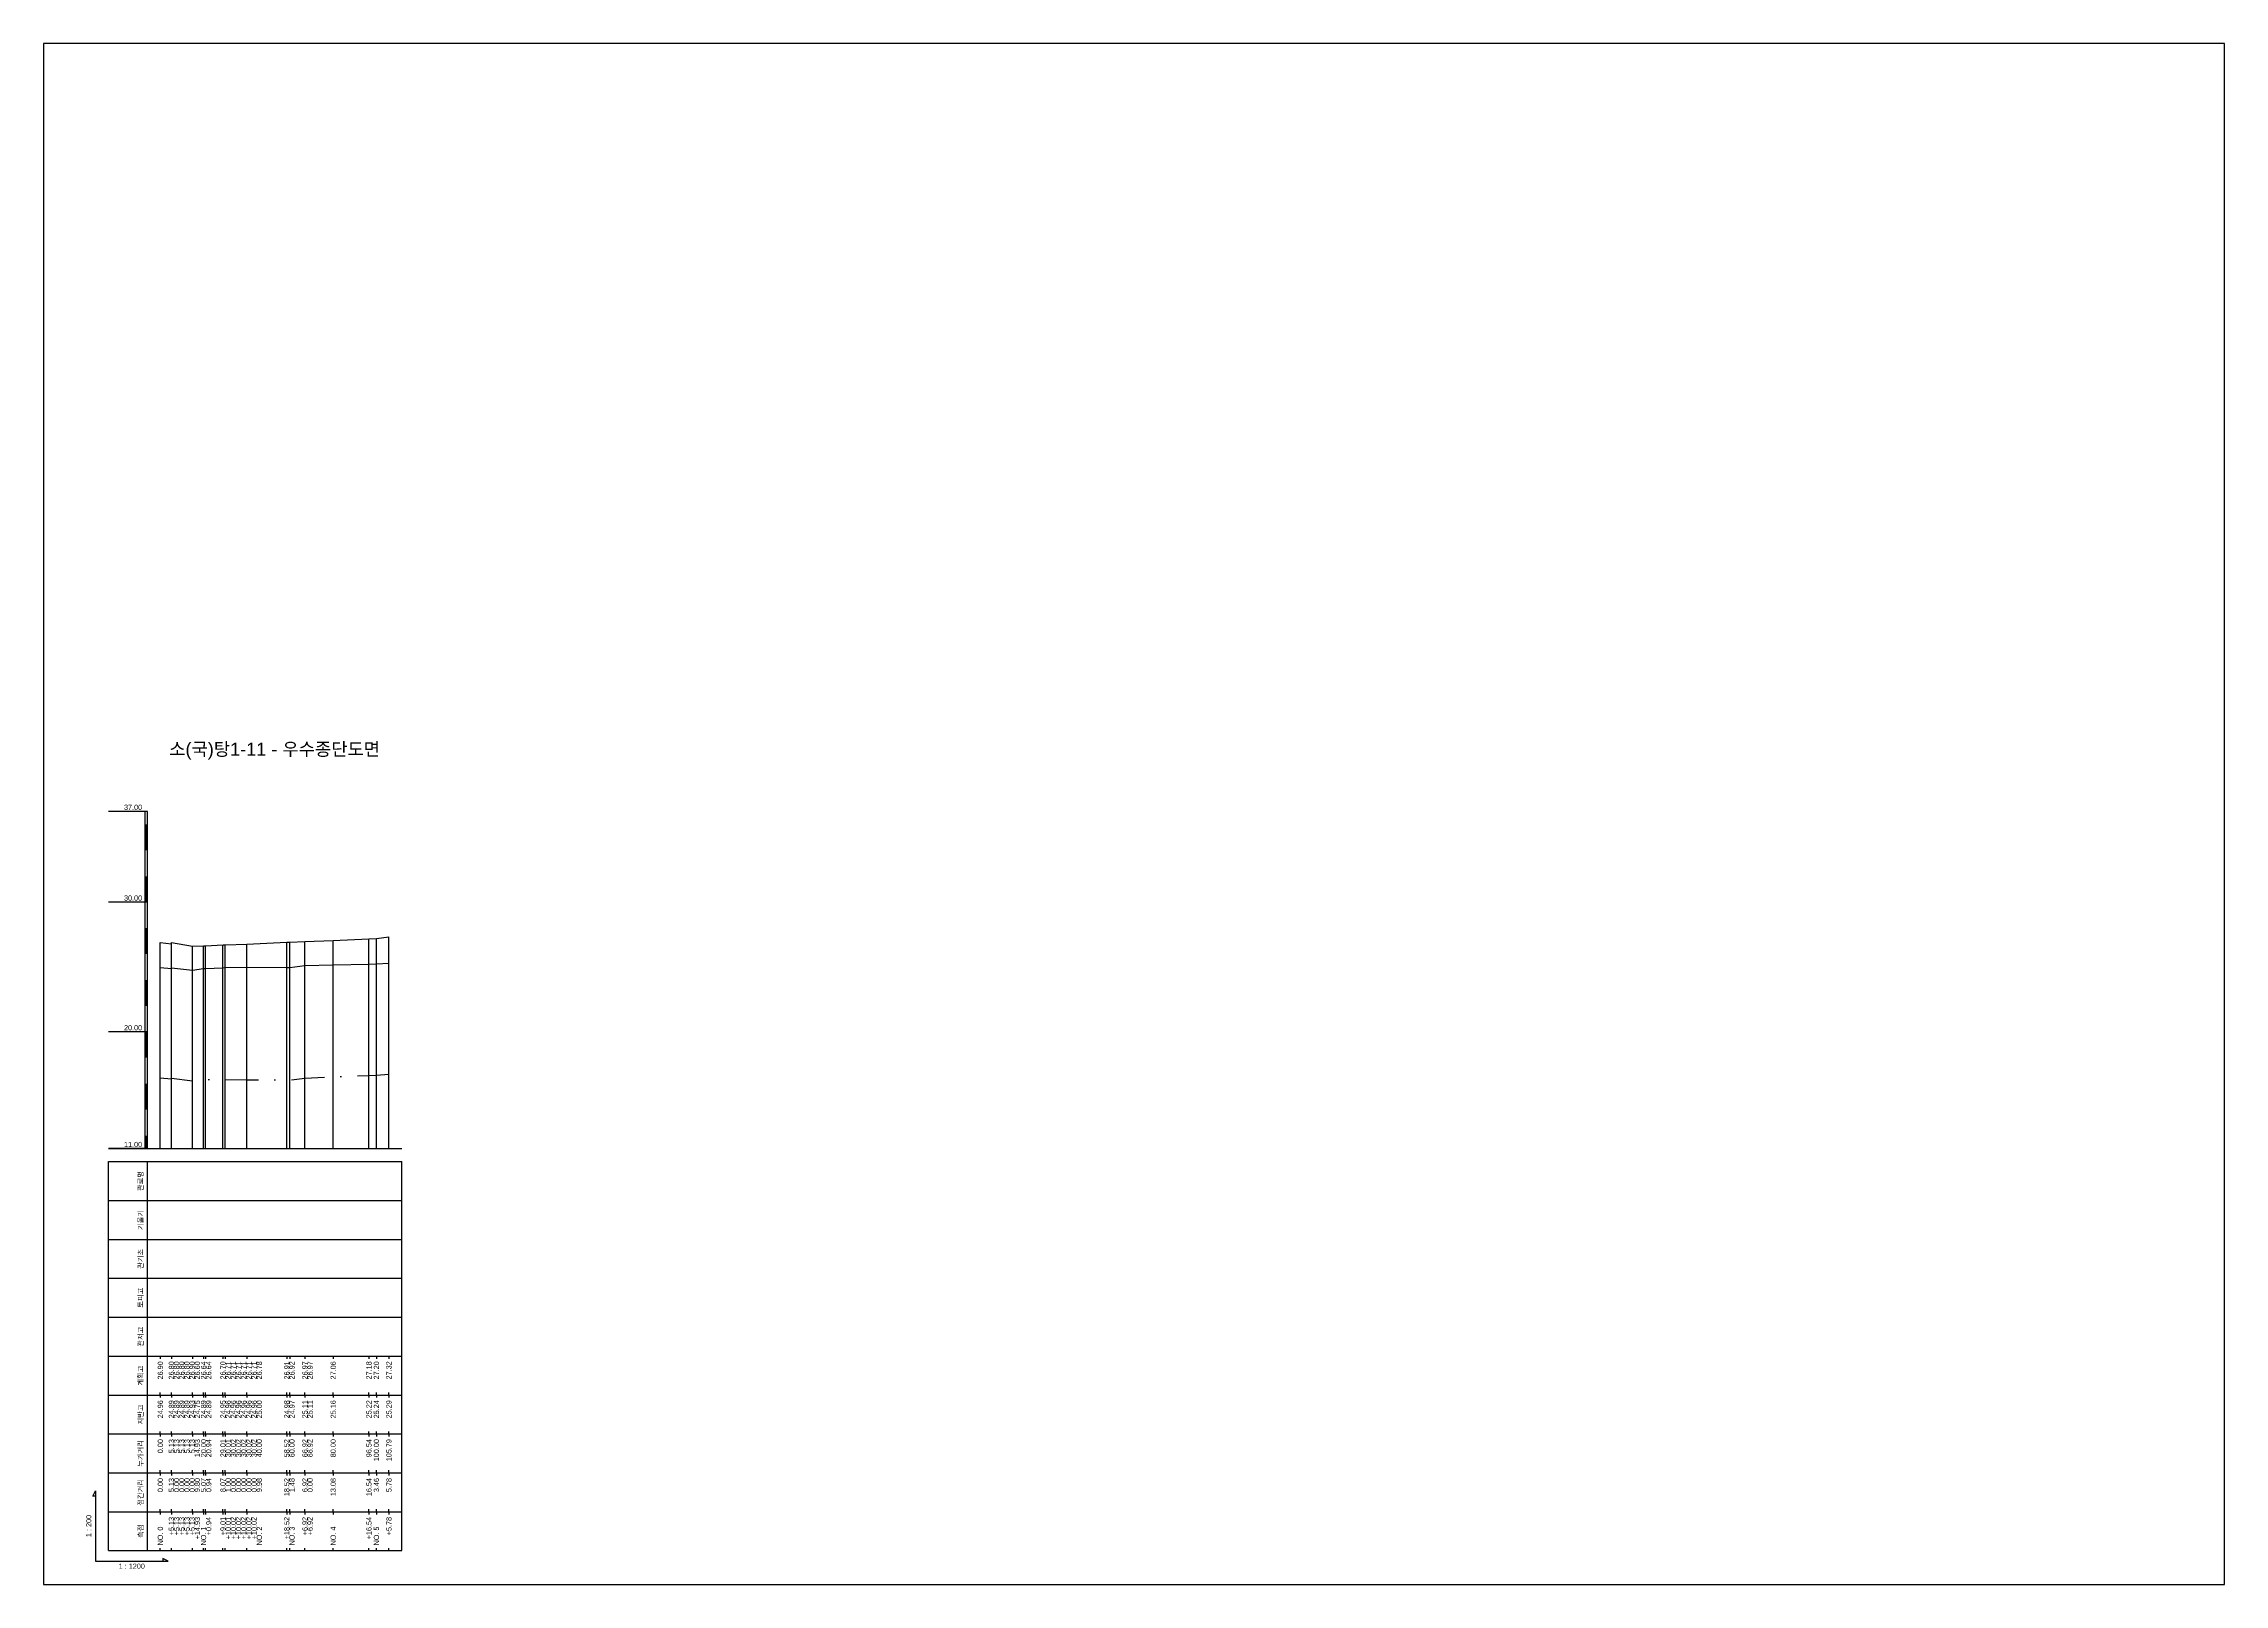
# Model space of a CAD drawing. Header units: millimetres. Extents: x -105495 to 3444, y -108190 to 2013.
# Drawn here: x 20 to 861, y -8372 to -7778 of the extents above; entities that cross this region are included whole.
import ezdxf
from ezdxf.enums import TextEntityAlignment as Align

# ---------------------------------------------------------------- set-up
doc = ezdxf.new("R2010")
doc.units = ezdxf.units.MM
doc.linetypes.add('DASHDOT', pattern=[25.4, 12.7, -6.35, 0, -6.35])
for name, color, linetype in [('KZ_종단_계획선', 1, 'Continuous'), ('KZ_종단_노선명', 7, 'Continuous'), ('KZ_종단_도각', 7, 'Continuous'), ('KZ_종단_수직선', 7, 'Continuous'), ('KZ_종단_암선1', 56, 'DASHDOT'), ('KZ_종단_지반선', 3, 'Continuous'), ('KZ_종단_테이블문자', 7, 'Continuous'), ('KZ_종단_테이블선', 7, 'Continuous'), ('KZ_종단_폴대', 7, 'Continuous')]:
    doc.layers.add(name, color=color, linetype=linetype)
doc.styles.get("Standard").update_dxf_attribs({"font": 'arial.ttf'})

msp = doc.modelspace()

# ---------------------------------------------------------------- linework, layer by layer
at = {"layer": 'KZ_종단_계획선'}
msp.add_lwpolyline([(65, -8124.49), (69.27, -8125.01), (69.27, -8125.01), (69.27, -8125.01), (69.27, -8125.01), (69.27, -8124.49), (77.44, -8126), (81.67, -8125.82), (82.45, -8125.79), (89.18, -8125.5), (90.01, -8125.47), (90.02, -8125.47), (90.02, -8125.47), (90.02, -8125.47), (90.02, -8125.47), (90.02, -8125.47), (98.33, -8125.12), (113.77, -8124.46), (115, -8124.41), (120.77, -8124.17), (120.77, -8124.17), (131.67, -8123.71), (145.45, -8123.12), (148.33, -8123), (153.15, -8122.41)], dxfattribs=at)
at = {"layer": 'KZ_종단_도각'}
msp.add_lwpolyline([(20, -8372), (861, -8372), (861, -7778), (20, -7778)], close=True, dxfattribs=at)
at = {"layer": 'KZ_종단_수직선'}
for p, q in [((131.67, -8204), (131.67, -8123.71)), ((145.45, -8204), (145.45, -8123.12)), ((148.33, -8204), (148.33, -8123)), ((153.16, -8204), (153.16, -8122.41)), ((65, -8204), (65, -8124.49)), ((69.27, -8204), (69.27, -8124.49)), ((69.27, -8204), (69.27, -8125.01)), ((69.27, -8204), (69.27, -8125.01)), ((69.27, -8204), (69.27, -8125.01)), ((69.27, -8204), (69.27, -8125.01)), ((77.44, -8204), (77.44, -8126)), ((81.67, -8204), (81.67, -8125.82)), ((82.45, -8204), (82.45, -8125.79)), ((89.17, -8204), (89.17, -8125.5)), ((90.01, -8204), (90.01, -8125.47)), ((90.02, -8204), (90.02, -8125.47)), ((90.02, -8204), (90.02, -8125.47)), ((90.02, -8204), (90.02, -8125.47)), ((90.02, -8204), (90.02, -8125.47)), ((90.02, -8204), (90.02, -8125.47)), ((98.33, -8204), (98.33, -8125.12)), ((113.77, -8204), (113.77, -8124.46)), ((115, -8204), (115, -8124.41)), ((120.77, -8204), (120.77, -8124.17)), ((120.77, -8204), (120.77, -8124.17))]:
    msp.add_line(p, q, dxfattribs=at)
at = {"layer": 'KZ_종단_암선1', "flags": 128}
msp.add_lwpolyline([(65, -8176.7), (69.27, -8177.13), (69.27, -8177.13), (69.27, -8177.13), (69.27, -8177.13), (69.27, -8176.88), (77.44, -8177.93), (81.67, -8177.32), (82.45, -8177.32), (89.17, -8177.34), (90.01, -8177.34), (90.02, -8177.34), (90.02, -8177.34), (90.02, -8177.34), (90.02, -8177.34), (90.02, -8177.34), (98.33, -8177.5), (113.77, -8177.55), (115, -8177.55), (120.77, -8176.78), (120.77, -8176.78), (131.67, -8176.36), (145.45, -8175.79), (148.33, -8175.67), (153.16, -8175.34)], dxfattribs=at)
at = {"layer": 'KZ_종단_지반선', "flags": 128}
msp.add_lwpolyline([(65, -8134.19), (69.27, -8134.56), (69.27, -8134.56), (69.27, -8134.56), (69.27, -8134.56), (69.27, -8134.37), (77.44, -8135.27), (81.67, -8134.56), (82.45, -8134.53), (89.17, -8134.25), (90.01, -8134.22), (90.02, -8134.22), (90.02, -8134.22), (90.02, -8134.22), (90.02, -8134.22), (90.02, -8134.22), (98.33, -8134), (113.77, -8134.12), (115, -8134.13), (120.77, -8133.46), (120.77, -8133.46), (131.67, -8133.21), (145.45, -8132.88), (148.33, -8132.81), (153.16, -8132.56)], dxfattribs=at)
at = {"layer": 'KZ_종단_테이블선'}
for p, q in [((45, -8204), (158.16, -8204)), ((45, -8224), (45, -8209)), ((45, -8209), (158.16, -8209)), ((60, -8224), (60, -8209)), ((158.16, -8224), (158.16, -8209)), ((45, -8239), (45, -8224)), ((45, -8224), (158.16, -8224)), ((60, -8239), (60, -8224)), ((158.16, -8239), (158.16, -8224)), ((45, -8254), (45, -8239)), ((45, -8239), (158.16, -8239)), ((60, -8254), (60, -8239)), ((158.16, -8254), (158.16, -8239)), ((45, -8269), (45, -8254)), ((45, -8254), (158.16, -8254)), ((60, -8269), (60, -8254)), ((158.16, -8269), (158.16, -8254)), ((45, -8284), (45, -8269)), ((45, -8269), (158.16, -8269)), ((60, -8284), (60, -8269)), ((158.16, -8284), (158.16, -8269)), ((45, -8299), (45, -8284)), ((45, -8284), (158.16, -8284)), ((60, -8299), (60, -8284)), ((65, -8284), (65, -8285)), ((69.27, -8284), (69.27, -8285)), ((69.27, -8284), (69.27, -8285)), ((69.27, -8284), (69.27, -8285)), ((69.27, -8284), (69.27, -8285)), ((69.27, -8284), (69.27, -8285)), ((77.44, -8284), (77.44, -8285)), ((81.67, -8284), (81.67, -8285)), ((82.45, -8284), (82.45, -8285)), ((89.17, -8284), (89.17, -8285)), ((90.01, -8284), (90.01, -8285)), ((90.02, -8284), (90.02, -8285)), ((90.02, -8284), (90.02, -8285)), ((90.02, -8284), (90.02, -8285)), ((90.02, -8284), (90.02, -8285)), ((90.02, -8284), (90.02, -8285)), ((98.33, -8284), (98.33, -8285)), ((113.77, -8284), (113.77, -8285)), ((115, -8284), (115, -8285)), ((120.77, -8284), (120.77, -8285)), ((120.77, -8284), (120.77, -8285)), ((131.67, -8284), (131.67, -8285)), ((145.45, -8284), (145.45, -8285)), ((148.33, -8284), (148.33, -8285)), ((153.16, -8284), (153.16, -8285)), ((158.16, -8299), (158.16, -8284)), ((45, -8314), (45, -8299)), ((45, -8299), (158.16, -8299)), ((60, -8314), (60, -8299)), ((65, -8299), (65, -8298)), ((65, -8299), (65, -8300)), ((69.27, -8299), (69.27, -8298)), ((69.27, -8299), (69.27, -8298)), ((69.27, -8299), (69.27, -8298)), ((69.27, -8299), (69.27, -8298)), ((69.27, -8299), (69.27, -8298)), ((69.27, -8299), (69.27, -8300)), ((69.27, -8299), (69.27, -8300)), ((69.27, -8299), (69.27, -8300)), ((69.27, -8299), (69.27, -8300)), ((69.27, -8299), (69.27, -8300)), ((77.44, -8299), (77.44, -8298)), ((77.44, -8299), (77.44, -8300)), ((81.67, -8299), (81.67, -8298)), ((81.67, -8299), (81.67, -8300)), ((82.45, -8299), (82.45, -8298)), ((82.45, -8299), (82.45, -8300)), ((89.17, -8299), (89.17, -8298)), ((89.17, -8299), (89.17, -8300)), ((90.01, -8299), (90.01, -8298)), ((90.01, -8299), (90.01, -8300)), ((90.02, -8299), (90.02, -8298)), ((90.02, -8299), (90.02, -8298)), ((90.02, -8299), (90.02, -8298)), ((90.02, -8299), (90.02, -8298)), ((90.02, -8299), (90.02, -8298)), ((90.02, -8299), (90.02, -8300)), ((90.02, -8299), (90.02, -8300)), ((90.02, -8299), (90.02, -8300)), ((90.02, -8299), (90.02, -8300)), ((90.02, -8299), (90.02, -8300)), ((98.33, -8299), (98.33, -8298)), ((98.33, -8299), (98.33, -8300)), ((113.77, -8299), (113.77, -8298)), ((113.77, -8299), (113.77, -8300)), ((115, -8299), (115, -8298)), ((115, -8299), (115, -8300)), ((120.77, -8299), (120.77, -8298)), ((120.77, -8299), (120.77, -8298)), ((120.77, -8299), (120.77, -8300)), ((120.77, -8299), (120.77, -8300)), ((131.67, -8299), (131.67, -8298)), ((131.67, -8299), (131.67, -8300)), ((145.45, -8299), (145.45, -8298)), ((145.45, -8299), (145.45, -8300)), ((148.33, -8299), (148.33, -8298)), ((148.33, -8299), (148.33, -8300)), ((153.16, -8299), (153.16, -8298)), ((153.16, -8299), (153.16, -8300)), ((158.16, -8314), (158.16, -8299)), ((45, -8329), (45, -8314)), ((45, -8314), (158.16, -8314)), ((60, -8329), (60, -8314)), ((65, -8314), (65, -8313)), ((65, -8314), (65, -8315)), ((69.27, -8314), (69.27, -8313)), ((69.27, -8314), (69.27, -8313)), ((69.27, -8314), (69.27, -8313)), ((69.27, -8314), (69.27, -8313)), ((69.27, -8314), (69.27, -8313)), ((69.27, -8314), (69.27, -8315)), ((69.27, -8314), (69.27, -8315)), ((69.27, -8314), (69.27, -8315)), ((69.27, -8314), (69.27, -8315)), ((69.27, -8314), (69.27, -8315)), ((77.44, -8314), (77.44, -8313)), ((77.44, -8314), (77.44, -8315)), ((81.67, -8314), (81.67, -8313)), ((81.67, -8314), (81.67, -8315)), ((82.45, -8314), (82.45, -8313)), ((82.45, -8314), (82.45, -8315)), ((89.17, -8314), (89.17, -8313)), ((89.17, -8314), (89.17, -8315)), ((90.01, -8314), (90.01, -8313)), ((90.01, -8314), (90.01, -8315)), ((90.02, -8314), (90.02, -8313)), ((90.02, -8314), (90.02, -8313)), ((90.02, -8314), (90.02, -8313)), ((90.02, -8314), (90.02, -8313)), ((90.02, -8314), (90.02, -8313)), ((90.02, -8314), (90.02, -8315)), ((90.02, -8314), (90.02, -8315)), ((90.02, -8314), (90.02, -8315)), ((90.02, -8314), (90.02, -8315)), ((90.02, -8314), (90.02, -8315)), ((98.33, -8314), (98.33, -8313)), ((98.33, -8314), (98.33, -8315)), ((113.77, -8314), (113.77, -8313)), ((113.77, -8314), (113.77, -8315)), ((115, -8314), (115, -8313)), ((115, -8314), (115, -8315)), ((120.77, -8314), (120.77, -8313)), ((120.77, -8314), (120.77, -8313)), ((120.77, -8314), (120.77, -8315)), ((120.77, -8314), (120.77, -8315)), ((131.67, -8314), (131.67, -8313)), ((131.67, -8314), (131.67, -8315)), ((145.45, -8314), (145.45, -8313)), ((145.45, -8314), (145.45, -8315)), ((148.33, -8314), (148.33, -8313)), ((148.33, -8314), (148.33, -8315)), ((153.16, -8314), (153.16, -8313)), ((153.16, -8314), (153.16, -8315)), ((158.16, -8329), (158.16, -8314)), ((45, -8344), (45, -8329)), ((45, -8329), (158.16, -8329)), ((60, -8344), (60, -8329)), ((65, -8329), (65, -8328)), ((65, -8329), (65, -8330)), ((69.27, -8329), (69.27, -8328)), ((69.27, -8329), (69.27, -8328)), ((69.27, -8329), (69.27, -8328)), ((69.27, -8329), (69.27, -8328)), ((69.27, -8329), (69.27, -8328)), ((69.27, -8329), (69.27, -8330)), ((69.27, -8329), (69.27, -8330)), ((69.27, -8329), (69.27, -8330)), ((69.27, -8329), (69.27, -8330)), ((69.27, -8329), (69.27, -8330)), ((77.44, -8329), (77.44, -8328)), ((77.44, -8329), (77.44, -8330)), ((81.67, -8329), (81.67, -8328)), ((81.67, -8329), (81.67, -8330)), ((82.45, -8329), (82.45, -8328)), ((82.45, -8329), (82.45, -8330)), ((89.17, -8329), (89.17, -8328)), ((89.17, -8329), (89.17, -8330)), ((90.01, -8329), (90.01, -8328)), ((90.01, -8329), (90.01, -8330)), ((90.02, -8329), (90.02, -8328)), ((90.02, -8329), (90.02, -8328)), ((90.02, -8329), (90.02, -8328)), ((90.02, -8329), (90.02, -8328)), ((90.02, -8329), (90.02, -8328)), ((90.02, -8329), (90.02, -8330)), ((90.02, -8329), (90.02, -8330)), ((90.02, -8329), (90.02, -8330)), ((90.02, -8329), (90.02, -8330)), ((90.02, -8329), (90.02, -8330)), ((98.33, -8329), (98.33, -8328)), ((98.33, -8329), (98.33, -8330)), ((113.77, -8329), (113.77, -8328)), ((113.77, -8329), (113.77, -8330)), ((115, -8329), (115, -8328)), ((115, -8329), (115, -8330)), ((120.77, -8329), (120.77, -8328)), ((120.77, -8329), (120.77, -8328)), ((120.77, -8329), (120.77, -8330)), ((120.77, -8329), (120.77, -8330)), ((131.67, -8329), (131.67, -8328)), ((131.67, -8329), (131.67, -8330)), ((145.45, -8329), (145.45, -8328)), ((145.45, -8329), (145.45, -8330)), ((148.33, -8329), (148.33, -8328)), ((148.33, -8329), (148.33, -8330)), ((153.16, -8329), (153.16, -8328)), ((153.16, -8329), (153.16, -8330)), ((158.16, -8344), (158.16, -8329)), ((45, -8359), (45, -8344)), ((45, -8344), (158.16, -8344)), ((60, -8359), (60, -8344)), ((65, -8344), (65, -8343)), ((65, -8344), (65, -8345)), ((69.27, -8344), (69.27, -8343)), ((69.27, -8344), (69.27, -8343)), ((69.27, -8344), (69.27, -8343)), ((69.27, -8344), (69.27, -8343)), ((69.27, -8344), (69.27, -8343)), ((69.27, -8344), (69.27, -8345)), ((69.27, -8344), (69.27, -8345)), ((69.27, -8344), (69.27, -8345)), ((69.27, -8344), (69.27, -8345)), ((69.27, -8344), (69.27, -8345)), ((77.44, -8344), (77.44, -8343)), ((77.44, -8344), (77.44, -8345)), ((81.67, -8344), (81.67, -8343)), ((81.67, -8344), (81.67, -8345)), ((82.45, -8344), (82.45, -8343)), ((82.45, -8344), (82.45, -8345)), ((89.17, -8344), (89.17, -8343)), ((89.17, -8344), (89.17, -8345)), ((90.01, -8344), (90.01, -8343)), ((90.01, -8344), (90.01, -8345)), ((90.02, -8344), (90.02, -8343)), ((90.02, -8344), (90.02, -8343)), ((90.02, -8344), (90.02, -8343)), ((90.02, -8344), (90.02, -8343)), ((90.02, -8344), (90.02, -8343)), ((90.02, -8344), (90.02, -8345)), ((90.02, -8344), (90.02, -8345)), ((90.02, -8344), (90.02, -8345)), ((90.02, -8344), (90.02, -8345)), ((90.02, -8344), (90.02, -8345)), ((98.33, -8344), (98.33, -8343)), ((98.33, -8344), (98.33, -8345)), ((113.77, -8344), (113.77, -8343)), ((113.77, -8344), (113.77, -8345)), ((115, -8344), (115, -8343)), ((115, -8344), (115, -8345)), ((120.77, -8344), (120.77, -8343)), ((120.77, -8344), (120.77, -8343)), ((120.77, -8344), (120.77, -8345)), ((120.77, -8344), (120.77, -8345)), ((131.67, -8344), (131.67, -8343)), ((131.67, -8344), (131.67, -8345)), ((145.45, -8344), (145.45, -8343)), ((145.45, -8344), (145.45, -8345)), ((148.33, -8344), (148.33, -8343)), ((148.33, -8344), (148.33, -8345)), ((153.16, -8344), (153.16, -8343)), ((153.16, -8344), (153.16, -8345)), ((158.16, -8359), (158.16, -8344)), ((45, -8359), (158.16, -8359)), ((65, -8359), (65, -8358)), ((69.27, -8359), (69.27, -8358)), ((69.27, -8359), (69.27, -8358)), ((69.27, -8359), (69.27, -8358)), ((69.27, -8359), (69.27, -8358)), ((69.27, -8359), (69.27, -8358)), ((77.44, -8359), (77.44, -8358)), ((81.67, -8359), (81.67, -8358)), ((82.45, -8359), (82.45, -8358)), ((89.17, -8359), (89.17, -8358)), ((90.01, -8359), (90.01, -8358)), ((90.02, -8359), (90.02, -8358)), ((90.02, -8359), (90.02, -8358)), ((90.02, -8359), (90.02, -8358)), ((90.02, -8359), (90.02, -8358)), ((90.02, -8359), (90.02, -8358)), ((98.33, -8359), (98.33, -8358)), ((113.77, -8359), (113.77, -8358)), ((115, -8359), (115, -8358)), ((120.77, -8359), (120.77, -8358)), ((120.77, -8359), (120.77, -8358)), ((131.67, -8359), (131.67, -8358)), ((145.45, -8359), (145.45, -8358)), ((148.33, -8359), (148.33, -8358)), ((153.16, -8359), (153.16, -8358))]:
    msp.add_line(p, q, dxfattribs=at)
msp.add_lwpolyline([(40, -8338), (39, -8338), (40, -8336), (40, -8363), (68, -8363), (66, -8362), (66, -8363)], dxfattribs=at)
at = {"layer": 'KZ_종단_폴대'}
for p, q in [((60, -8074), (45, -8074)), ((60, -8109), (45, -8109)), ((60, -8159), (45, -8159)), ((60, -8204), (45, -8204))]:
    msp.add_line(p, q, dxfattribs=at)
msp.add_lwpolyline([(60, -8204), (60, -8074), (59, -8074), (59, -8204), (60, -8204)], dxfattribs=at)
at = {"layer": 'KZ_종단_폴대', "const_width": 1}
for points in [[(59.5, -8089), (59.5, -8079)], [(59.5, -8109), (59.5, -8099)], [(59.5, -8129), (59.5, -8119)], [(59.5, -8149), (59.5, -8139)], [(59.5, -8169), (59.5, -8159)], [(59.5, -8189), (59.5, -8179)], [(59.5, -8204), (59.5, -8199)]]:
    msp.add_lwpolyline(points, dxfattribs=at)

# ---------------------------------------------------------------- texts
at = {"layer": 'KZ_종단_노선명'}
msp.add_text('소(국)탕1-11 - 우수종단도면', height=5, dxfattribs=at).set_placement((109.08, -8054), align=Align.BOTTOM_CENTER)
at = {"layer": 'KZ_종단_테이블문자'}
for s, p in [('26.90', (65, -8286)), ('26.80', (69.27, -8286)), ('26.80', (71.27, -8286)), ('26.80', (73.27, -8286)), ('26.80', (75.27, -8286)), ('26.90', (77.27, -8286)), ('26.60', (79.27, -8286)), ('26.64', (81.67, -8286)), ('26.64', (83.67, -8286)), ('26.70', (89.17, -8286)), ('26.71', (91.17, -8286)), ('26.71', (93.17, -8286)), ('26.71', (95.17, -8286)), ('26.71', (97.17, -8286)), ('26.71', (99.17, -8286)), ('26.71', (101.17, -8286)), ('26.78', (103.17, -8286)), ('26.91', (113.77, -8286)), ('26.92', (115.77, -8286)), ('26.97', (120.77, -8286)), ('26.97', (122.77, -8286)), ('27.06', (131.67, -8286)), ('27.18', (145.45, -8286)), ('27.20', (148.33, -8286)), ('27.32', (153.16, -8286)), ('24.96', (65, -8301)), ('24.89', (69.27, -8301)), ('24.89', (71.27, -8301)), ('24.89', (73.27, -8301)), ('24.89', (75.27, -8301)), ('24.93', (77.27, -8301)), ('24.75', (79.27, -8301)), ('24.89', (81.67, -8301)), ('24.89', (83.67, -8301)), ('24.95', (89.17, -8301)), ('24.96', (91.17, -8301)), ('24.96', (93.17, -8301)), ('24.96', (95.17, -8301)), ('24.96', (97.17, -8301)), ('24.96', (99.17, -8301)), ('24.96', (101.17, -8301)), ('25.00', (103.17, -8301)), ('24.98', (113.77, -8301)), ('24.97', (115.77, -8301)), ('25.11', (120.77, -8301)), ('25.11', (122.77, -8301)), ('25.16', (131.67, -8301)), ('25.22', (145.45, -8301)), ('25.24', (148.33, -8301)), ('25.29', (153.16, -8301)), ('0.00', (65, -8316)), ('5.13', (69.27, -8316)), ('5.13', (71.27, -8316)), ('5.13', (73.27, -8316)), ('5.13', (75.27, -8316)), ('5.13', (77.27, -8316)), ('14.93', (79.27, -8316)), ('20.00', (81.67, -8316)), ('20.94', (83.67, -8316)), ('29.01', (89.17, -8316)), ('30.01', (91.17, -8316)), ('30.02', (93.17, -8316)), ('30.02', (95.17, -8316)), ('30.02', (97.17, -8316)), ('30.02', (99.17, -8316)), ('30.02', (101.17, -8316)), ('40.00', (103.17, -8316)), ('58.52', (113.77, -8316)), ('60.00', (115.77, -8316)), ('66.92', (120.77, -8316)), ('66.92', (122.77, -8316)), ('80.00', (131.67, -8316)), ('96.54', (145.45, -8316)), ('100.00', (148.33, -8316)), ('105.79', (153.16, -8316)), ('0.00', (65, -8331)), ('5.13', (69.27, -8331)), ('0.00', (71.27, -8331)), ('0.00', (73.27, -8331)), ('0.00', (75.27, -8331)), ('0.00', (77.27, -8331)), ('9.80', (79.27, -8331)), ('5.07', (81.67, -8331)), ('0.94', (83.67, -8331)), ('8.07', (89.17, -8331)), ('1.00', (91.17, -8331)), ('0.00', (93.17, -8331)), ('0.00', (95.17, -8331)), ('0.00', (97.17, -8331)), ('0.00', (99.17, -8331)), ('0.00', (101.17, -8331)), ('9.98', (103.17, -8331)), ('18.52', (113.77, -8331)), ('1.48', (115.77, -8331)), ('6.92', (120.77, -8331)), ('0.00', (122.77, -8331)), ('13.08', (131.67, -8331)), ('16.54', (145.45, -8331)), ('3.46', (148.33, -8331)), ('5.78', (153.16, -8331)), ('+5.13', (69.27, -8346)), ('+5.13', (71.27, -8346)), ('+5.13', (73.27, -8346)), ('+5.13', (75.27, -8346)), ('+5.13', (77.27, -8346)), ('+14.93', (79.27, -8346)), ('+0.94', (83.67, -8346)), ('+9.01', (89.17, -8346)), ('+10.01', (91.17, -8346)), ('+10.02', (93.17, -8346)), ('+10.02', (95.17, -8346)), ('+10.02', (97.17, -8346)), ('+10.02', (99.17, -8346)), ('+10.02', (101.17, -8346)), ('+18.52', (113.77, -8346)), ('+6.92', (120.77, -8346)), ('+6.92', (122.77, -8346)), ('+16.54', (145.45, -8346)), ('+5.78', (153.16, -8346))]:
    msp.add_text(s, height=2, rotation=90, dxfattribs=at).set_placement(p, align=Align.MIDDLE_RIGHT)
for s, p in [('NO. 0', (65, -8357)), ('NO. 1', (81.67, -8357)), ('NO. 2', (103.17, -8357)), ('NO. 3', (115.77, -8357)), ('NO. 4', (131.67, -8357)), ('NO. 5', (148.33, -8357))]:
    msp.add_text(s, height=2, rotation=90, dxfattribs=at).set_placement(p, align=Align.MIDDLE_LEFT)
at = {"layer": 'KZ_종단_테이블선'}
for s, p in [('관로명', (59, -8216.5)), ('기울기', (59, -8231.5)), ('관기초', (59, -8246.5)), ('토피고', (59, -8261.5)), ('관저고', (59, -8276.5)), ('계획고', (59, -8291.5)), ('지반고', (59, -8306.5)), ('누가거리', (59, -8321.5)), ('점간거리', (59, -8336.5)), ('1 : 200', (39, -8349.5)), ('측점', (59, -8351.5))]:
    msp.add_text(s, height=2, rotation=90, dxfattribs=at).set_placement(p, align=Align.BOTTOM_CENTER)
msp.add_text('1 : 1200', height=2, dxfattribs=at).set_placement((54, -8364), align=Align.TOP_CENTER)
at = {"layer": 'KZ_종단_폴대'}
for s, p in [('37.00', (58, -8074)), ('30.00', (58, -8109)), ('20.00', (58, -8159)), ('11.00', (58, -8204))]:
    msp.add_text(s, height=2, dxfattribs=at).set_placement(p, align=Align.BOTTOM_RIGHT)

doc.saveas('drawing.dxf')
